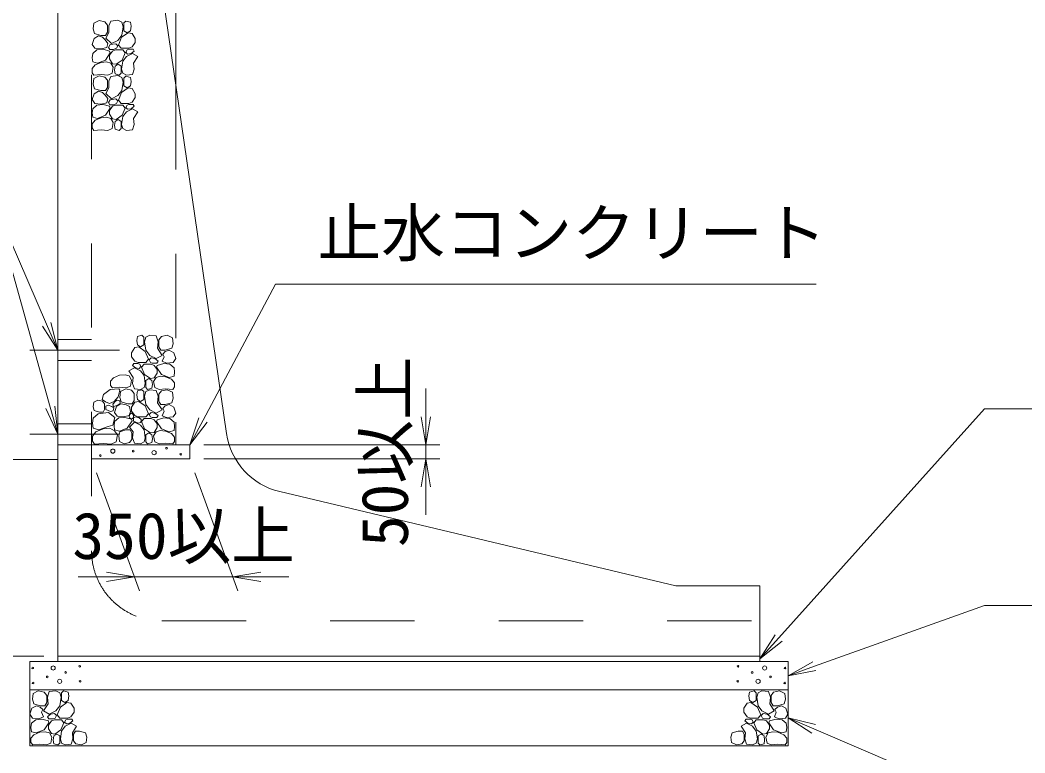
# Model space of a CAD drawing. Units: millimetres at full size; details may follow other scales. Extents: x 0 to 42050, y 0 to 29700.
# Drawn here: x 26116 to 29693, y 18305 to 20915 of the extents above; entities that cross this region are included whole.
import ezdxf
from ezdxf.enums import TextEntityAlignment as Align

# ---------------------------------------------------------------- set-up
doc = ezdxf.new("R2010")
doc.units = ezdxf.units.MM
doc.header["$LTSCALE"] = 50
doc.linetypes.add('CHAIN', pattern=[18.5, 12, -1.5, 3.5, -1.5])
doc.linetypes.add('DASHED_SPACED', pattern=[12, 6, -6])
for name, color, linetype, lineweight in [('D-BMK', 2, 'CHAIN', 13), ('D-DCR-HCHn', 4, 'Continuous', 9), ('D-STR-DIM', 7, 'Continuous', 13), ('D-STR-STRn', 1, 'Continuous', 13), ('D-STR-TXT', 7, 'Continuous', 13)]:
    doc.layers.add(name, color=color, linetype=linetype, lineweight=lineweight)
doc.styles.add('ＭＳ ゴシック', font='')
doc.styles.get('ＭＳ ゴシック').set_extended_font_data('MS Gothic')

# ---------------------------------------------------------------- blocks, each defined once
blk = doc.blocks.new('open_arrow')
at = {"color": 0, "linetype": 'Continuous', "lineweight": -2}
blk.add_lwpolyline([(7.5, 1.25), (0, 0), (7.5, -1.25)], dxfattribs=at)

msp = doc.modelspace()

# ---------------------------------------------------------------- linework, layer by layer
at = {"layer": 'D-BMK'}
for p, q in [((26150, 19740), (26470, 19740)), ((26150, 19440), (26470, 19440))]:
    msp.add_line(p, q, dxfattribs=at)
at = {"layer": 'D-DCR-HCHn', "linetype": 'DASHED_SPACED'}
for points in [[(26417.36, 20909.07), (26396.56, 20913.7), (26378.07, 20904.45), (26375.75, 20883.65), (26380.38, 20867.47), (26403.49, 20860.53), (26419.67, 20860.53), (26426.61, 20872.09), (26426.61, 20897.52)], [(26438.43, 20911.46), (26431.5, 20894.7), (26431.14, 20871.2), (26421.17, 20850.56), (26440.77, 20831.21), (26463.89, 20842.77), (26477.76, 20861.26), (26482.38, 20891.31), (26477.76, 20907.49), (26463.89, 20914.43)], [(26485.21, 20904.94), (26485.21, 20877.2), (26496.77, 20870.27), (26508.33, 20877.2), (26510.64, 20893.38), (26508.33, 20907.25), (26492.15, 20911.88)], [(26477.21, 20854.09), (26465.65, 20826.35), (26474.89, 20814.8), (26502.63, 20814.8), (26514.19, 20819.42), (26525.75, 20835.6), (26525.75, 20849.47), (26514.19, 20867.96), (26500.32, 20870.27)], [(26378.88, 20849.47), (26371.95, 20828.66), (26381.2, 20814.8), (26404.31, 20812.48), (26424.45, 20817.37), (26428.33, 20832.06), (26418.18, 20844.84), (26408.93, 20854.09), (26395.06, 20858.71)], [(26436.81, 20827.69), (26430.42, 20818.01), (26435.6, 20810.3), (26447.96, 20809.88), (26458.71, 20814.8), (26463.34, 20824.04), (26456.4, 20830.98)], [(26419.38, 20772.67), (26436.5, 20798.35), (26434.36, 20804.77), (26410.81, 20811.19), (26389.41, 20809.05), (26374.43, 20796.21), (26372.29, 20781.23), (26374.43, 20766.25), (26391.55, 20761.97)], [(26479.3, 20772.67), (26490, 20798.35), (26481.44, 20809.05), (26455.76, 20809.05), (26445.06, 20804.77), (26434.36, 20789.79), (26434.36, 20776.95), (26445.06, 20759.83), (26457.9, 20757.69)], [(26515.69, 20721.3), (26522.11, 20740.56), (26519.97, 20761.97), (26534.95, 20785.51), (26515.69, 20796.21), (26494.28, 20785.51), (26481.44, 20768.39), (26477.16, 20740.56), (26481.44, 20725.58), (26494.28, 20719.16)], [(26511.41, 20796.21), (26522.11, 20804.77), (26517.83, 20811.19), (26502.84, 20811.19), (26496.42, 20809.05), (26492.14, 20800.49), (26498.56, 20794.07)], [(26427.94, 20719.16), (26442.92, 20725.58), (26447.2, 20746.99), (26438.64, 20761.97), (26423.66, 20766.25), (26404.39, 20764.11), (26382.99, 20755.55), (26372.29, 20742.71), (26372.29, 20727.72), (26378.71, 20719.16), (26404.39, 20721.3)], [(26475.02, 20725.58), (26475.02, 20751.27), (26464.32, 20757.69), (26453.62, 20751.27), (26451.48, 20736.28), (26453.62, 20723.44), (26468.6, 20719.16)], [(26417.36, 20712.33), (26396.56, 20716.96), (26378.07, 20707.71), (26375.75, 20686.91), (26380.38, 20670.73), (26403.49, 20663.79), (26419.67, 20663.79), (26426.61, 20675.35), (26426.61, 20700.77)], [(26438.43, 20714.72), (26431.5, 20697.96), (26431.14, 20674.46), (26421.17, 20653.82), (26440.77, 20634.47), (26463.89, 20646.03), (26477.76, 20664.52), (26482.38, 20694.57), (26477.76, 20710.75), (26463.89, 20717.68)], [(26485.21, 20708.2), (26485.21, 20680.46), (26496.77, 20673.53), (26508.33, 20680.46), (26510.64, 20696.64), (26508.33, 20710.51), (26492.15, 20715.13)], [(26378.88, 20652.73), (26371.95, 20631.92), (26381.2, 20618.05), (26404.31, 20615.74), (26424.45, 20620.62), (26428.33, 20635.32), (26418.18, 20648.1), (26408.93, 20657.35), (26395.06, 20661.97)], [(26477.21, 20657.35), (26465.65, 20629.61), (26474.89, 20618.05), (26502.63, 20618.05), (26514.19, 20622.68), (26525.75, 20638.86), (26525.75, 20652.73), (26514.19, 20671.22), (26500.32, 20673.53)], [(26419.38, 20575.93), (26436.5, 20601.61), (26434.36, 20608.03), (26410.81, 20614.45), (26389.41, 20612.31), (26374.43, 20599.47), (26372.29, 20584.49), (26374.43, 20569.51), (26391.55, 20565.23)], [(26436.81, 20630.95), (26430.42, 20621.27), (26435.6, 20613.55), (26447.96, 20613.13), (26458.71, 20618.05), (26463.34, 20627.3), (26456.4, 20634.23)], [(26479.3, 20575.93), (26490, 20601.61), (26481.44, 20612.31), (26455.76, 20612.31), (26445.06, 20608.03), (26434.36, 20593.05), (26434.36, 20580.21), (26445.06, 20563.08), (26457.9, 20560.94)], [(26511.41, 20599.47), (26522.11, 20608.03), (26517.83, 20614.45), (26502.84, 20614.45), (26496.42, 20612.31), (26492.14, 20603.75), (26498.56, 20597.33)], [(26515.69, 20524.56), (26522.11, 20543.82), (26519.97, 20565.23), (26534.95, 20588.77), (26515.69, 20599.47), (26494.28, 20588.77), (26481.44, 20571.65), (26477.16, 20543.82), (26481.44, 20528.84), (26494.28, 20522.42)], [(26427.94, 20522.42), (26442.92, 20528.84), (26447.2, 20550.24), (26438.64, 20565.23), (26423.66, 20569.51), (26404.39, 20567.37), (26382.99, 20558.8), (26372.29, 20545.96), (26372.29, 20530.98), (26378.71, 20522.42), (26404.39, 20524.56)], [(26475.02, 20528.84), (26475.02, 20554.52), (26464.32, 20560.94), (26453.62, 20554.52), (26451.48, 20539.54), (26453.62, 20526.7), (26468.6, 20522.42)], [(26556.39, 19785.64), (26556.39, 19757.9), (26544.84, 19750.97), (26533.28, 19757.9), (26530.97, 19774.08), (26533.28, 19787.95), (26549.46, 19792.58)], [(26600.31, 19790.26), (26607.24, 19769.46), (26604.93, 19746.35), (26621.11, 19720.92), (26600.31, 19709.36), (26577.2, 19720.92), (26563.33, 19739.41), (26558.7, 19769.46), (26563.33, 19785.64), (26577.2, 19792.58)], [(26618.8, 19787.95), (26639.6, 19792.58), (26658.1, 19783.33), (26660.41, 19762.53), (26655.79, 19746.35), (26632.67, 19739.41), (26616.49, 19739.41), (26609.56, 19750.97), (26609.56, 19776.4)], [(26561.02, 19734.79), (26572.57, 19707.05), (26563.33, 19695.49), (26535.59, 19695.49), (26524.03, 19700.12), (26512.47, 19716.3), (26512.47, 19730.17), (26524.03, 19748.66), (26537.9, 19750.97)], [(26662.72, 19730.17), (26669.65, 19709.36), (26660.41, 19695.49), (26637.29, 19693.18), (26621.51, 19699.96), (26628.05, 19716.3), (26623.42, 19725.54), (26632.67, 19734.79), (26646.54, 19739.41)], [(26526.81, 19676.91), (26516.11, 19685.47), (26520.39, 19691.89), (26535.38, 19691.89), (26541.8, 19689.75), (26546.08, 19681.19), (26539.66, 19674.77)], [(26558.92, 19653.37), (26548.22, 19679.05), (26556.78, 19689.75), (26582.46, 19689.75), (26593.16, 19685.47), (26603.86, 19670.49), (26603.86, 19657.65), (26593.16, 19640.53), (26580.32, 19638.39)], [(26595.69, 19709.36), (26607.24, 19700.12), (26602.62, 19693.18), (26586.44, 19693.18), (26579.51, 19695.49), (26574.88, 19704.74), (26581.82, 19711.68)], [(26618.84, 19653.37), (26601.72, 19679.05), (26603.86, 19685.47), (26627.41, 19691.89), (26648.81, 19689.75), (26663.79, 19676.91), (26665.93, 19661.93), (26663.79, 19646.95), (26646.67, 19642.67)], [(26493.41, 19605.05), (26508.4, 19611.47), (26512.68, 19632.88), (26504.11, 19647.86), (26489.13, 19652.14), (26469.87, 19650), (26448.47, 19641.44), (26437.77, 19628.6), (26437.77, 19613.61), (26444.19, 19605.05), (26469.87, 19607.19)], [(26522.53, 19602), (26516.11, 19621.26), (26518.25, 19642.67), (26503.27, 19666.21), (26522.53, 19676.91), (26543.94, 19666.21), (26556.78, 19649.09), (26561.06, 19621.26), (26556.78, 19606.28), (26543.94, 19599.86)], [(26610.28, 19599.86), (26595.3, 19606.28), (26591.02, 19627.68), (26599.58, 19642.67), (26614.56, 19646.95), (26633.83, 19644.81), (26655.23, 19636.25), (26665.93, 19623.4), (26665.93, 19608.42), (26659.51, 19599.86), (26633.83, 19602)], [(26563.2, 19606.28), (26563.2, 19631.97), (26573.9, 19638.39), (26584.6, 19631.97), (26586.74, 19616.98), (26584.6, 19604.14), (26569.62, 19599.86)], [(26435.93, 19599.91), (26466.74, 19601.75), (26471.21, 19596.66), (26464.89, 19573.09), (26451.1, 19557.17), (26433.61, 19549.22), (26419.59, 19554.93), (26407.73, 19564.33), (26412.66, 19581.27)], [(26512.65, 19596.76), (26491.84, 19601.38), (26473.35, 19592.13), (26471.04, 19571.33), (26475.66, 19555.15), (26498.78, 19548.22), (26514.96, 19548.22), (26521.89, 19559.77), (26521.89, 19585.2)], [(26556.39, 19591.78), (26556.39, 19564.05), (26544.84, 19557.11), (26533.28, 19564.05), (26530.97, 19580.23), (26533.28, 19594.09), (26549.46, 19598.72)], [(26600.31, 19596.41), (26607.24, 19575.6), (26604.93, 19552.49), (26621.11, 19527.06), (26600.31, 19515.5), (26577.2, 19527.06), (26563.33, 19545.55), (26558.7, 19575.6), (26563.33, 19591.78), (26577.2, 19598.72)], [(26618.8, 19594.09), (26639.6, 19598.72), (26658.1, 19589.47), (26660.41, 19568.67), (26655.79, 19552.49), (26632.67, 19545.55), (26616.49, 19545.55), (26609.56, 19557.11), (26609.56, 19582.54)], [(26409.02, 19557.44), (26392.38, 19561.14), (26377.58, 19553.74), (26375.73, 19537.1), (26379.43, 19524.16), (26397.92, 19518.61), (26410.87, 19518.61), (26416.42, 19527.86), (26416.42, 19548.2)], [(26437.24, 19520.99), (26421.07, 19528.44), (26420.82, 19539.54), (26428.82, 19543.83), (26441.77, 19539.32), (26448.93, 19533.79), (26447.53, 19523.44)], [(26461.53, 19541.83), (26448.05, 19539.38), (26446.02, 19546.82), (26455.86, 19558.12), (26461.69, 19561.56), (26470.95, 19559.17), (26471.58, 19550.11)], [(26458.77, 19538.62), (26451.84, 19517.81), (26461.08, 19503.94), (26484.2, 19501.63), (26504.34, 19506.52), (26508.22, 19521.21), (26505.36, 19538.56), (26493.52, 19545.25), (26474.95, 19547.86)], [(26561.02, 19540.93), (26572.57, 19513.19), (26563.33, 19501.64), (26535.59, 19501.64), (26524.03, 19506.26), (26512.47, 19522.44), (26512.47, 19536.31), (26524.03, 19554.8), (26537.9, 19557.11)], [(26662.72, 19536.31), (26669.65, 19515.5), (26660.41, 19501.64), (26637.29, 19499.32), (26621.51, 19506.1), (26628.05, 19522.44), (26623.42, 19531.68), (26632.67, 19540.93), (26646.54, 19545.55)], [(26429.44, 19467.23), (26445.62, 19472.12), (26452.41, 19499.79), (26430.81, 19517.18), (26393.49, 19512.73), (26375.51, 19497.32), (26372.94, 19479.34), (26375.51, 19461.36), (26396.06, 19456.23)], [(26497.06, 19461.57), (26514.18, 19487.26), (26512.04, 19493.68), (26488.5, 19500.1), (26467.1, 19497.96), (26452.12, 19485.12), (26449.98, 19470.13), (26452.12, 19455.15), (26469.24, 19450.87)], [(26512.42, 19515.02), (26517.19, 19511.5), (26519.96, 19505.34), (26519.14, 19500), (26515.43, 19496.11), (26511.22, 19495.48), (26505.69, 19498.06), (26504.44, 19502.83), (26506.7, 19510.37), (26509.46, 19514.58)], [(26535.52, 19479.73), (26519.35, 19487.18), (26519.1, 19498.28), (26527.1, 19502.57), (26540.05, 19498.06), (26547.2, 19492.53), (26545.81, 19482.18)], [(26595.69, 19515.5), (26607.24, 19506.26), (26602.62, 19499.32), (26586.44, 19499.32), (26579.51, 19501.64), (26574.88, 19510.88), (26581.82, 19517.82)], [(26522.53, 19408.14), (26516.11, 19427.41), (26518.25, 19448.81), (26505.14, 19464.73), (26522.53, 19483.05), (26543.94, 19472.35), (26556.78, 19455.23), (26561.06, 19427.41), (26556.78, 19412.42), (26543.94, 19406)], [(26558.92, 19459.51), (26548.22, 19485.19), (26556.78, 19495.89), (26582.46, 19495.89), (26593.16, 19491.61), (26603.86, 19476.63), (26603.86, 19463.79), (26593.16, 19446.67), (26580.32, 19444.53)], [(26618.84, 19459.51), (26601.72, 19485.19), (26603.86, 19491.61), (26627.41, 19498.03), (26648.81, 19495.89), (26663.79, 19483.05), (26665.93, 19468.07), (26663.79, 19453.09), (26646.67, 19448.81)], [(26439.72, 19404.86), (26457.7, 19412.56), (26462.83, 19438.25), (26451.76, 19451.82), (26434.58, 19461.36), (26411.47, 19458.79), (26385.78, 19448.52), (26372.94, 19433.11), (26372.94, 19415.13), (26380.65, 19404.86), (26411.47, 19407.43)], [(26505.41, 19410.28), (26486.15, 19406), (26469.03, 19414.56), (26466.89, 19433.83), (26471.17, 19448.81), (26492.57, 19455.23), (26507.55, 19455.23), (26513.97, 19444.53), (26513.97, 19420.98)], [(26563.2, 19412.42), (26563.2, 19438.11), (26573.9, 19444.53), (26584.6, 19438.11), (26586.74, 19423.12), (26584.6, 19410.28), (26569.62, 19406)], [(26610.28, 19406), (26595.3, 19412.42), (26591.02, 19433.83), (26599.58, 19448.81), (26614.56, 19453.09), (26633.83, 19450.95), (26655.23, 19442.39), (26665.93, 19429.55), (26665.93, 19414.56), (26659.51, 19406), (26633.83, 19408.14)]]:
    msp.add_lwpolyline(points, close=True, dxfattribs=at)
at = {"layer": 'D-DCR-HCHn'}
for points in [[(26201.2, 18521.59), (26180.4, 18526.22), (26161.9, 18516.97), (26159.59, 18496.17), (26164.21, 18479.99), (26187.33, 18473.05), (26203.51, 18473.05), (26210.44, 18484.61), (26210.44, 18510.04)], [(26219.69, 18523.91), (26212.76, 18503.1), (26215.07, 18479.99), (26198.89, 18454.56), (26219.69, 18443), (26242.8, 18454.56), (26256.67, 18473.05), (26261.3, 18503.1), (26256.67, 18519.28), (26242.8, 18526.22)], [(26263.61, 18519.28), (26263.61, 18491.55), (26275.16, 18484.61), (26286.72, 18491.55), (26289.03, 18507.73), (26286.72, 18521.59), (26270.54, 18526.22)], [(28736.39, 18519.28), (28736.39, 18491.55), (28724.84, 18484.61), (28713.28, 18491.55), (28710.97, 18507.73), (28713.28, 18521.59), (28729.46, 18526.22)], [(28780.31, 18523.91), (28787.24, 18503.1), (28784.93, 18479.99), (28801.11, 18454.56), (28780.31, 18443), (28757.2, 18454.56), (28743.33, 18473.05), (28738.7, 18503.1), (28743.33, 18519.28), (28757.2, 18526.22)], [(28798.8, 18521.59), (28819.6, 18526.22), (28838.1, 18516.97), (28840.41, 18496.17), (28835.79, 18479.99), (28812.67, 18473.05), (28796.49, 18473.05), (28789.56, 18484.61), (28789.56, 18510.04)], [(26157.28, 18463.81), (26150.35, 18443), (26159.59, 18429.14), (26182.71, 18426.82), (26198.49, 18433.6), (26191.95, 18449.94), (26196.58, 18459.18), (26187.33, 18468.43), (26173.46, 18473.05)], [(26258.98, 18468.43), (26247.43, 18440.69), (26256.67, 18429.14), (26284.41, 18429.14), (26295.97, 18433.76), (26307.53, 18449.94), (26307.53, 18463.81), (26295.97, 18482.3), (26282.1, 18484.61)], [(28741.02, 18468.43), (28752.57, 18440.69), (28743.33, 18429.14), (28715.59, 18429.14), (28704.03, 18433.76), (28692.47, 18449.94), (28692.47, 18463.81), (28704.03, 18482.3), (28717.9, 18484.61)], [(28842.72, 18463.81), (28849.65, 18443), (28840.41, 18429.14), (28817.29, 18426.82), (28801.51, 18433.6), (28808.05, 18449.94), (28803.42, 18459.18), (28812.67, 18468.43), (28826.54, 18473.05)], [(26224.31, 18443), (26212.76, 18433.76), (26217.38, 18426.82), (26233.56, 18426.82), (26240.49, 18429.14), (26245.12, 18438.38), (26238.18, 18445.32)], [(28775.69, 18443), (28787.24, 18433.76), (28782.62, 18426.82), (28766.44, 18426.82), (28759.51, 18429.14), (28754.88, 18438.38), (28761.82, 18445.32)], [(26201.16, 18387.01), (26218.28, 18412.69), (26216.14, 18419.11), (26192.59, 18425.53), (26171.19, 18423.39), (26156.21, 18410.55), (26154.07, 18395.57), (26156.21, 18380.59), (26173.33, 18376.31)], [(26261.08, 18387.01), (26271.78, 18412.69), (26263.22, 18423.39), (26237.54, 18423.39), (26226.84, 18419.11), (26216.14, 18404.13), (26216.14, 18391.29), (26226.84, 18374.17), (26239.68, 18372.03)], [(26297.47, 18335.64), (26303.89, 18354.91), (26301.75, 18376.31), (26316.73, 18399.85), (26297.47, 18410.55), (26276.06, 18399.85), (26263.22, 18382.73), (26258.94, 18354.91), (26263.22, 18339.92), (26276.06, 18333.5)], [(26293.19, 18410.55), (26303.89, 18419.11), (26299.61, 18425.53), (26284.62, 18425.53), (26278.2, 18423.39), (26273.92, 18414.83), (26280.34, 18408.41)], [(28702.53, 18335.64), (28696.11, 18354.91), (28698.25, 18376.31), (28683.27, 18399.85), (28702.53, 18410.55), (28723.94, 18399.85), (28736.78, 18382.73), (28741.06, 18354.91), (28736.78, 18339.92), (28723.94, 18333.5)], [(28706.81, 18410.55), (28696.11, 18419.11), (28700.39, 18425.53), (28715.38, 18425.53), (28721.8, 18423.39), (28726.08, 18414.83), (28719.66, 18408.41)], [(28738.92, 18387.01), (28728.22, 18412.69), (28736.78, 18423.39), (28762.46, 18423.39), (28773.16, 18419.11), (28783.86, 18404.13), (28783.86, 18391.29), (28773.16, 18374.17), (28760.32, 18372.03)], [(28798.84, 18387.01), (28781.72, 18412.69), (28783.86, 18419.11), (28807.41, 18425.53), (28828.81, 18423.39), (28843.79, 18410.55), (28845.93, 18395.57), (28843.79, 18380.59), (28826.67, 18376.31)], [(26209.72, 18333.5), (26224.7, 18339.92), (26228.98, 18361.33), (26220.42, 18376.31), (26205.44, 18380.59), (26186.17, 18378.45), (26164.77, 18369.89), (26154.07, 18357.05), (26154.07, 18342.06), (26160.49, 18333.5), (26186.17, 18335.64)], [(26256.8, 18339.92), (26256.8, 18365.61), (26246.1, 18372.03), (26235.4, 18365.61), (26233.26, 18350.62), (26235.4, 18337.78), (26250.38, 18333.5)], [(26314.59, 18337.78), (26333.85, 18333.5), (26350.97, 18342.06), (26353.11, 18361.33), (26348.83, 18376.31), (26327.43, 18382.73), (26312.45, 18382.73), (26306.03, 18372.03), (26306.03, 18348.48)], [(28685.41, 18337.78), (28666.15, 18333.5), (28649.03, 18342.06), (28646.89, 18361.33), (28651.17, 18376.31), (28672.57, 18382.73), (28687.55, 18382.73), (28693.97, 18372.03), (28693.97, 18348.48)], [(28743.2, 18339.92), (28743.2, 18365.61), (28753.9, 18372.03), (28764.6, 18365.61), (28766.74, 18350.62), (28764.6, 18337.78), (28749.62, 18333.5)], [(28790.28, 18333.5), (28775.3, 18339.92), (28771.02, 18361.33), (28779.58, 18376.31), (28794.56, 18380.59), (28813.83, 18378.45), (28835.23, 18369.89), (28845.93, 18357.05), (28845.93, 18342.06), (28839.51, 18333.5), (28813.83, 18335.64)]]:
    msp.add_lwpolyline(points, close=True, dxfattribs=at)
for centre, radius in [((26637, 19390.36), 3), ((26401.45, 19364.14), 3), ((26445.83, 19379.93), 7.5), ((26518.43, 19379.93), 3), ((26592.63, 19374.56), 7.5), ((26687.43, 19368.51), 3), ((26160.73, 18607.43), 3), ((26233.34, 18607.43), 7.5), ((26328.13, 18613.48), 3), ((28671.87, 18613.48), 3), ((28766.66, 18607.43), 7.5), ((28839.27, 18607.43), 3), ((26212.29, 18575.76), 3), ((26277.71, 18591.64), 3), ((28722.29, 18591.64), 3), ((28787.71, 18575.76), 3), ((26161.87, 18553.92), 3), ((26256.66, 18559.97), 7.5), ((26329.27, 18559.97), 3), ((28670.73, 18559.97), 3), ((28743.34, 18559.97), 7.5), ((28838.13, 18553.92), 3)]:
    msp.add_circle(centre, radius, dxfattribs=at)
at = {"layer": 'D-STR-DIM'}
for p, q in [((27560, 19602.5), (27560, 19152.5)), ((26770, 19402.5), (27610, 19402.5)), ((26770, 19352.5), (27610, 19352.5)), ((26388.2, 19302.5), (26541.07, 18882.5)), ((26738.2, 19302.5), (26891.07, 18882.5)), ((26422.87, 18932.5), (26322.87, 18932.5)), ((26422.87, 18949.17), (26522.87, 18932.5)), ((26422.87, 18915.83), (26522.87, 18932.5)), ((26522.87, 18932.5), (26422.87, 18932.5)), ((26522.87, 18932.5), (26872.87, 18932.5)), ((26972.87, 18949.17), (26872.87, 18932.5)), ((26972.87, 18915.83), (26872.87, 18932.5)), ((26872.87, 18932.5), (26972.87, 18932.5)), ((26972.87, 18932.5), (27072.87, 18932.5)), ((26200, 18650), (24210, 18650)), ((26200, 18650), (24210, 18650)), ((26200, 18650), (24840, 18650))]:
    msp.add_line(p, q, dxfattribs=at)
at = {"layer": 'D-STR-STRn'}
for p, q in [((26250, 22650), (26250, 18650)), ((26670, 22350), (26670, 20682.67)), ((26500, 21850), (26850.55, 19442.88)), ((26370, 19402.5), (26720, 19402.5)), ((26370, 19352.5), (26370, 19402.5)), ((26720, 19402.5), (26720, 19352.5)), ((26250, 19350), (23750, 19350)), ((26720, 19352.5), (26370, 19352.5)), ((28450, 18900), (27040.04, 19235.71)), ((28750, 18900), (28450, 18900)), ((28750, 18650), (28750, 18900)), ((26250, 18650), (26250, 18630)), ((26250, 18650), (28750, 18650)), ((28750, 18650), (28750, 18630)), ((26150, 18330), (26150, 18630)), ((26150, 18630), (28850, 18630)), ((28850, 18630), (28850, 18330)), ((26150, 18530), (28850, 18530)), ((26150, 18330), (28850, 18330))]:
    msp.add_line(p, q, dxfattribs=at)
at = {"layer": 'D-STR-STRn', "linetype": 'DASHED_SPACED'}
for p, q in [((26370, 21920), (26370, 19025)), ((26670, 20682.67), (26670, 19402.5)), ((26250, 19777.5), (26370, 19777.5)), ((26250, 19702.5), (26370, 19702.5)), ((26250, 19477.5), (26370, 19477.5)), ((26250, 19402.5), (26370, 19402.5)), ((26620, 18775), (28750, 18775))]:
    msp.add_line(p, q, dxfattribs=at)
at = {"layer": 'D-STR-STRn'}
msp.add_arc((27097.94, 19478.91), 250, 188.2858, 256.6075, dxfattribs=at)
at = {"layer": 'D-STR-STRn', "linetype": 'DASHED_SPACED'}
msp.add_arc((26620, 19025), 250, 180, 270, dxfattribs=at)
at = {"layer": 'D-STR-TXT'}
for points in [[(26250, 19740), (26210.15, 19831.72), (26012.38, 20286.87), (24521.9, 20286.87)], [(26250, 19440), (26222.98, 19536.28), (26012.38, 20286.87)], [(26720, 19402.5), (26767.05, 19490.74), (27024.87, 19974.32), (28949.75, 19974.32)], [(28750, 18640), (28816.85, 18714.37), (29550, 19530), (30816.62, 19530)], [(28850, 18580), (28944.17, 18613.63), (29550, 18830), (31475.76, 18830)], [(28850, 18430), (28941.91, 18390.61), (29550, 18130), (30357.36, 18130)]]:
    msp.add_lwpolyline(points, dxfattribs=at)

# ---------------------------------------------------------------- block references
at = {"layer": 'D-STR-DIM', "xscale": 13.3, "yscale": 13.3}
for p, rotation in [((27560, 19402.5), 90), ((27560, 19352.5), 270)]:
    msp.add_blockref('open_arrow', p, dxfattribs=dict(at, rotation=rotation))
at = {"layer": 'D-STR-TXT', "xscale": 13.3, "yscale": 13.3}
for p, rotation in [((26250, 19740), 113.5), ((26250, 19440), 105.7), ((26720, 19402.5), 61.9), ((28750, 18640), 48), ((28850, 18580), 19.7), ((28850, 18430), 336.8)]:
    msp.add_blockref('open_arrow', p, dxfattribs=dict(at, rotation=rotation))

# ---------------------------------------------------------------- texts
at = {"layer": 'D-STR-DIM', "style": 'ＭＳ ゴシック'}
msp.add_text('50以上', height=166.1, rotation=90, dxfattribs=at).set_placement((27413.62, 19377.5), align=Align.MIDDLE_CENTER)
msp.add_text('350以上', height=166.1, dxfattribs=at).set_placement((26697.87, 19078.88), align=Align.MIDDLE_CENTER)
at = {"layer": 'D-STR-TXT', "style": 'ＭＳ ゴシック'}
msp.add_text('止水コンクリート', height=166.1, dxfattribs=at).set_placement((27174.87, 20024.32), align=Align.BOTTOM_LEFT)

doc.saveas('drawing.dxf')
